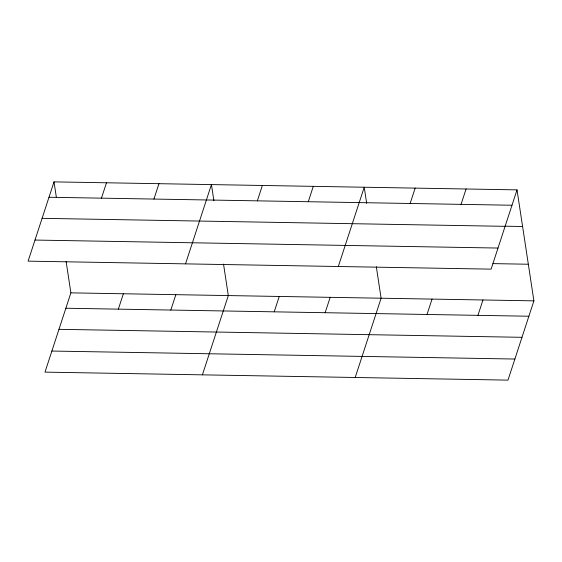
<?xml version="1.0" encoding="UTF-8"?>
<svg xmlns="http://www.w3.org/2000/svg" width="562" height="562" viewBox="0 0 562 562"><rect width="100%" height="100%" fill="white"/><g stroke="black" fill="none" stroke-linecap="round" stroke-linejoin="round"><path stroke-width="0.84" d="M54.008 181.877L28.1 261.147L491.111 269.142L517.019 189.872L54.008 181.877L56.341 197.206M101.455 198.154L106.485 182.783M66.098 261.344L70.889 292.858L44.981 372.128L507.992 380.123L533.9 300.853L517.019 189.872M153.932 199.06L158.955 183.69M118.343 309.142L123.366 293.764M185.523 263.866L211.431 184.596L213.897 200.775M170.813 310.048L175.843 294.671M257.34 200.845L262.363 185.474M202.404 374.847L228.312 295.577L223.521 264.063M308.271 201.73L313.294 186.352M274.221 311.833L279.244 296.455M338.317 266.5L364.225 187.23L366.684 203.416M325.152 312.711L330.175 297.34M410.127 203.486L415.156 188.108M355.198 377.488L381.106 298.218L376.315 266.704M461.058 204.364L466.088 188.987M427.015 314.474L432.038 299.096M477.946 315.352L482.969 299.975M48.985 197.248L511.989 205.242M505.322 226.198L522.59 226.493M42.094 218.337L505.098 226.331M34.992 240.058L498.002 248.053M492.937 263.62L528.329 264.231M70.889 292.858L533.9 300.853M65.866 308.236L528.877 316.23M58.975 329.325L521.986 337.312M51.873 351.046L514.883 359.041"/></g></svg>
